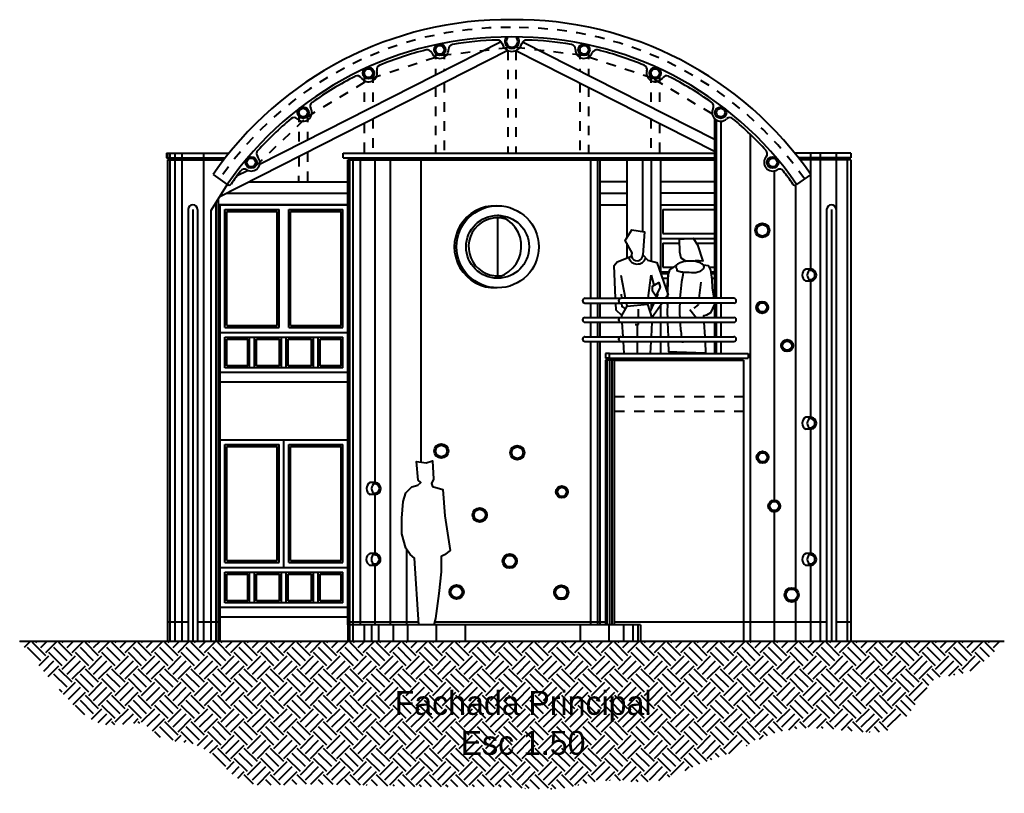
# Model space of a CAD drawing. Extents: x 132.5 to 215, y 54.5 to 129.7.
# Drawn here: x 185.32 to 195.58, y 56.72 to 64.79 of the extents above; entities that cross this region are included whole.
import ezdxf

# ---------------------------------------------------------------- set-up
doc = ezdxf.new("R2010")
doc.units = 0
doc.header["$LTSCALE"] = 0.06
doc.header["$MEASUREMENT"] = 0
doc.linetypes.add('ACAD_ISO02W100', pattern=[15, 12, -3])
doc.layers.get('0').update_dxf_attribs({"linetype": 'CONTINUOUS'})
for name, color, linetype in [('L005', 46, 'CONTINUOUS'), ('L01', 21, 'CONTINUOUS'), ('L02', 2, 'CONTINUOUS'), ('L025', 4, 'CONTINUOUS'), ('L03', 6, 'CONTINUOUS'), ('L04', 30, 'CONTINUOUS'), ('L07', 20, 'CONTINUOUS'), ('PROY', 9, 'ACAD_ISO02W100')]:
    doc.layers.add(name, color=color, linetype=linetype)
doc.styles.add('STYLE3', font='stylu.ttf')

# ---------------------------------------------------------------- blocks, each defined once
blk = doc.blocks.new('TUTOR81')
blk.add_lwpolyline([(0, 0), (-0.046, 0.697), (-0.091, 0.735), (-0.137, 0.801), (-0.18, 0.95), (-0.18, 1.113), (-0.163, 1.288), (-0.137, 1.378), (-0.074, 1.438), (-0.011, 1.458), (0.021, 1.484), (-0.007, 1.51), (-0.024, 1.705), (0.074, 1.691), (0.141, 1.711), (0.151, 1.521), (0.132, 1.476), (0.141, 1.444), (0.248, 1.412), (0.271, 1.139), (0.325, 0.775), (0.266, 0.729), (0.23, 0.715), (0.23, 0.554), (0.208, 0.327), (0.173, 0.066), (0.155, 0)], close=True)
blk = doc.blocks.new('TUTOR82')
at = {"layer": 'L02'}
for p, q in [((-0.364, 0.575), (-0.409, 0.812)), ((-0.127, 0.575), (-0.098, 0.817)), ((-0.098, 0.817), (-0.069, 0.711)), ((0.08, 0.812), (0.062, 0.663)), ((0.422, 0.745), (0.402, 0.575)), ((-0.027, 0.617), (-0.045, 0.575)), ((-0.034, 0.63), (-0.027, 0.617)), ((-0.348, 0.494), (-0.354, 0.525)), ((-0.348, 0.494), (-0.134, 0.515)), ((-0.134, 0.515), (-0.132, 0.525)), ((-0.134, 0.515), (-0.088, 0.371)), ((-0.068, 0.525), (-0.109, 0.435)), ((0.06, 0.525), (0.076, 0.51)), ((0.396, 0.525), (0.394, 0.506)), ((-0.401, 0.395), (-0.348, 0.494)), ((-0.227, 0.375), (-0.227, 0.461)), ((0.306, 0.458), (0.373, 0.375)), ((0.394, 0.506), (0.347, 0.472)), ((-0.227, 0.301), (-0.227, 0.325)), ((-0.262, 0.301), (-0.227, 0.301)), ((-0.238, 0.175), (-0.238, 0.292)), ((-0.238, 0), (-0.238, 0.125)), ((0.277, 0.006), (0.273, 0.011)), ((0.278, 0), (0.277, 0.006)), ((0.368, 0.012), (0.368, 0))]:
    blk.add_line(p, q, dxfattribs=at)
for points in [[(-0.467, 0.575), (-0.482, 0.916), (-0.452, 0.954), (-0.301, 1.016), (-0.295, 1.049), (-0.366, 1.179), (-0.297, 1.288), (-0.166, 1.268), (-0.183, 1.029), (-0.131, 0.974), (-0.038, 0.947), (0.08, 0.612), (0.054, 0.575)], [(0.263, 0.961), (0.264, 0.962), (0.216, 0.993), (0.203, 1.057), (0.199, 1.191), (0.342, 1.201), (0.385, 1.132), (0.441, 0.963), (0.368, 0.968), (0.37, 0.959)], [(0.444, 0.926), (0.45, 0.925), (0.498, 0.918), (0.523, 0.868), (0.536, 0.773), (0.539, 0.684), (0.555, 0.575)], [(0.077, 0.575), (0.08, 0.812), (0.099, 0.873), (0.164, 0.918), (0.167, 0.917)], [(0.077, 0.575), (0.08, 0.812), (0.099, 0.873), (0.164, 0.918), (0.167, 0.917)], [(0.077, 0.575), (0.08, 0.812), (0.099, 0.873), (0.164, 0.918), (0.167, 0.917)], [(-0.084, 0.648), (-0.084, 0.701), (-0.018, 0.741), (-0.004, 0.692), (-0.049, 0.599), (-0.084, 0.648)], [(-0.403, 0.575), (-0.405, 0.617)], [(-0.4, 0.375), (-0.401, 0.395), (-0.462, 0.45), (-0.465, 0.525)], [(-0.374, 0.474), (-0.4, 0.488), (-0.402, 0.525)], [(0.019, 0.525), (-0.088, 0.371)], [(0.076, 0.375), (0.075, 0.419), (0.076, 0.525)], [(0.563, 0.525), (0.564, 0.514), (0.522, 0.425), (0.479, 0.4), (0.45, 0.392), (0.451, 0.375)], [(-0.388, 0.175), (-0.397, 0.325)], [(-0.091, 0.325), (-0.098, 0.175)], [(0.084, 0.175), (0.078, 0.325)], [(0.454, 0.325), (0.462, 0.175)], [(-0.377, 0), (-0.385, 0.125)], [(-0.1, 0.125), (-0.107, 0)], [(0.171, 0.012), (0.089, 0.017), (0.085, 0.125)], [(0.465, 0.125), (0.471, 0.005), (0.171, 0.012)]]:
    blk.add_lwpolyline(points, dxfattribs=at)
blk.add_lwpolyline([(0.162, 0.902, 0.197229), (0.171, 0.882, 0.245997), (0.172, 0.866, 0.056362), (0.216, 0.853, 0.043049), (0.276, 0.848, 0.027722), (0.369, 0.846, 0.056362), (0.413, 0.859, 0.098965), (0.448, 0.882, 0.197229), (0.456, 0.902, 0.197229), (0.448, 0.923, 0.098965), (0.413, 0.946, 0.056362), (0.369, 0.959, 0.043049), (0.309, 0.964, 0.043049), (0.249, 0.959, 0.056362), (0.205, 0.946, 0.098965), (0.171, 0.923, 0.197229)], format="xyb", close=True, dxfattribs=at)
for centre, radius, start, end in [((-0.242, 1.025), 0.0594, 189.1336, 3.9241), ((-0.242, 1.025), 0.0929, 193.8957, 342.6205), ((2.221, 0.457), 2.021, 168.789, 176.644), ((2.221, 0.457), 2.021, 178.0632, 182.3173), ((2.221, 0.457), 2.021, 183.737, 188.0134), ((2.221, 0.457), 2.021, 189.4478, 189.8107), ((2.797, 0.307), 2.604, 186.4959, 186.7662)]:
    blk.add_arc(centre, radius, start, end, dxfattribs=at)

msp = doc.modelspace()

# ---------------------------------------------------------------- hatches: boundary and pattern name
at = {"layer": 'L01'}
h = msp.add_hatch(dxfattribs=at)
h.set_pattern_fill('EARTH,_O', color=256, scale=0.78, angle=45)
h.set_pattern_definition([(45, (0, 0), (3e-17, 0.27577164), [0.195, -0.195]), (45, (-0.0517, 0.0517), (3e-17, 0.27577164), [0.195, -0.195]), (45, (-0.10341, 0.10341), (3e-17, 0.27577164), [0.195, -0.195]), (135, (-0.10341, 0.13789), (-0.27577164, 3e-17), [0.195, -0.195]), (135, (-0.0517, 0.1896), (-0.27577164, 3e-17), [0.195, -0.195]), (135, (1e-17, 0.2413), (-0.27577164, 3e-17), [0.195, -0.195])])
edge = h.paths.add_edge_path()
edge.add_spline(control_points=[(185.324, 58.306), (185.479, 58.11), (185.741, 57.779), (186.187, 57.338), (186.609, 57.51), (186.802, 57.234), (187.27, 57.321), (187.546, 56.777), (188.157, 56.82), (188.739, 56.811), (189.401, 56.785), (189.917, 56.787), (190.466, 56.795), (190.92, 56.72), (191.465, 56.9), (191.925, 56.775), (192.375, 57.029), (192.784, 57.143), (193.269, 57.435), (193.823, 57.392), (194.492, 57.31), (194.68, 57.706), (194.883, 57.954), (195.243, 57.927), (195.44, 58.147), (195.583, 58.306)], knot_values=[0, 0, 0, 0, 0.771998, 1.296602, 1.699529, 1.813317, 2.228113, 2.85979, 3.284247, 3.928127, 4.652772, 5.25641, 5.477744, 6.302717, 6.590802, 7.174319, 7.626453, 8.078587, 8.456588, 9.28254, 9.725665, 10.281992, 10.424227, 10.649186, 11.250619, 11.250619, 11.250619, 11.250619], degree=3, periodic=0)
edge.add_line((195.583, 58.306), (185.324, 58.306))
h.paths.add_polyline_path([(189.101, 57.85), (192.038, 57.85), (192.038, 57.057), (189.101, 57.057)], flags=24)

# ---------------------------------------------------------------- linework, layer by layer
at = {"layer": 'L005'}
for p, q in [((192, 63.326), (192, 62.141)), ((192.562, 63.096), (192, 63.096)), ((192.562, 62.976), (192, 62.976)), ((187.128, 62.806), (187.128, 58.306)), ((192, 62.856), (192.562, 62.856)), ((192, 62.856), (192.562, 62.856)), ((192.025, 62.806), (192.562, 62.806)), ((192.025, 62.806), (192.025, 62.556)), ((193.782, 62.806), (193.782, 58.306)), ((187.482, 61.596), (187.482, 62.786)), ((187.482, 62.786), (188.007, 62.786)), ((188.007, 61.596), (188.007, 62.786)), ((188.147, 61.596), (188.147, 62.786)), ((188.147, 62.786), (188.672, 62.786)), ((188.672, 61.596), (188.672, 62.786)), ((192, 62.506), (192.562, 62.506)), ((192.025, 62.556), (192.562, 62.556)), ((192.025, 62.456), (192.2, 62.456)), ((192.025, 62.456), (192.025, 62.206)), ((192.374, 62.456), (192.562, 62.456)), ((192.025, 62.206), (192.139, 62.206)), ((192.507, 62.206), (192.562, 62.206)), ((192, 62.156), (192.092, 62.156)), ((192, 62.141), (192.087, 62.141)), ((192.019, 62.091), (192.08, 62.091)), ((192.526, 62.156), (192.562, 62.156)), ((192.528, 62.141), (192.562, 62.141)), ((192.535, 62.091), (192.562, 62.091)), ((192, 61.803), (192, 61.681)), ((187.482, 61.596), (188.007, 61.596)), ((188.147, 61.596), (188.672, 61.596)), ((192, 61.631), (192, 61.481)), ((192, 61.631), (192, 61.481)), ((187.482, 61.456), (187.7, 61.456)), ((187.482, 61.176), (187.482, 61.456)), ((187.7, 61.176), (187.7, 61.456)), ((187.79, 61.176), (187.79, 61.456)), ((187.79, 61.456), (188.032, 61.456)), ((188.032, 61.176), (188.032, 61.456)), ((188.122, 61.456), (188.365, 61.456)), ((188.122, 61.176), (188.122, 61.456)), ((188.365, 61.176), (188.365, 61.456)), ((188.455, 61.456), (188.672, 61.456)), ((188.455, 61.176), (188.455, 61.456)), ((188.672, 61.176), (188.672, 61.456)), ((192, 61.431), (192, 61.306)), ((192, 61.431), (192, 61.306)), ((187.7, 61.176), (187.482, 61.176)), ((188.032, 61.176), (187.79, 61.176)), ((188.365, 61.176), (188.122, 61.176)), ((188.672, 61.176), (188.455, 61.176)), ((187.482, 60.336), (188.007, 60.336)), ((187.482, 59.146), (187.482, 60.336)), ((188.007, 59.146), (188.007, 60.336)), ((188.147, 60.336), (188.672, 60.336)), ((188.147, 59.146), (188.147, 60.336)), ((188.672, 59.146), (188.672, 60.336)), ((187.482, 59.146), (188.007, 59.146)), ((188.147, 59.146), (188.672, 59.146)), ((187.482, 58.726), (187.482, 59.006)), ((187.482, 59.006), (187.7, 59.006)), ((187.7, 58.726), (187.7, 59.006)), ((187.79, 59.006), (188.032, 59.006)), ((187.79, 58.726), (187.79, 59.006)), ((188.032, 58.726), (188.032, 59.006)), ((188.122, 58.726), (188.122, 59.006)), ((188.122, 59.006), (188.365, 59.006)), ((188.365, 58.726), (188.365, 59.006)), ((188.455, 58.726), (188.455, 59.006)), ((188.455, 59.006), (188.672, 59.006)), ((188.672, 58.726), (188.672, 59.006)), ((187.7, 58.726), (187.482, 58.726)), ((188.032, 58.726), (187.79, 58.726)), ((188.365, 58.726), (188.122, 58.726)), ((188.672, 58.726), (188.455, 58.726))]:
    msp.add_line(p, q, dxfattribs=at)
at = {"layer": 'L01'}
for p, q in [((190.342, 64.555), (187.823, 63.275)), ((190.564, 64.555), (192.562, 63.539)), ((190.411, 64.465), (187.403, 62.936)), ((190.495, 64.465), (192.562, 63.414)), ((192.562, 63.756), (192.562, 61.881)), ((192.581, 63.741), (192.581, 61.881)), ((192.935, 63.593), (192.935, 58.306)), ((186.864, 63.396), (186.864, 63.346)), ((186.864, 63.326), (186.864, 58.306)), ((186.889, 63.396), (186.889, 63.346)), ((186.889, 63.326), (186.889, 58.306)), ((188.761, 63.326), (188.761, 58.306)), ((188.762, 63.326), (188.762, 63.346)), ((188.799, 58.306), (188.799, 63.326)), ((188.872, 63.326), (188.872, 58.476)), ((189.026, 63.326), (189.026, 59.96)), ((191.27, 63.326), (191.27, 61.881)), ((191.345, 63.326), (191.345, 61.881)), ((191.369, 63.326), (191.369, 61.881)), ((191.651, 63.326), (191.651, 62.511)), ((191.815, 63.326), (191.815, 62.578)), ((191.903, 63.326), (191.903, 62.27)), ((193.563, 63.396), (193.563, 62.186)), ((193.664, 63.396), (193.664, 58.306)), ((193.832, 63.396), (193.832, 62.806)), ((193.945, 63.326), (193.945, 58.306)), ((193.985, 63.326), (193.985, 58.306)), ((187.703, 63.214), (187.583, 63.153)), ((187.766, 63.246), (187.759, 63.242)), ((193.185, 63.209), (193.185, 59.778)), ((187.718, 63.096), (188.742, 63.096)), ((191.651, 63.096), (191.369, 63.096)), ((193.408, 63.063), (193.408, 58.852)), ((187.392, 62.918), (187.392, 58.306)), ((187.482, 62.976), (188.742, 62.976)), ((191.369, 62.976), (191.651, 62.976)), ((187.367, 62.879), (187.367, 58.306)), ((188.742, 62.856), (187.392, 62.856)), ((187.412, 58.306), (187.412, 62.856)), ((187.412, 62.856), (188.742, 62.856)), ((187.462, 61.576), (187.462, 62.806)), ((187.462, 62.806), (188.027, 62.806)), ((188.027, 61.576), (188.027, 62.806)), ((188.127, 62.806), (188.692, 62.806)), ((188.127, 61.576), (188.127, 62.806)), ((188.692, 61.576), (188.692, 62.806)), ((191.369, 62.856), (191.651, 62.856)), ((190.304, 62.721), (190.304, 62.116)), ((192, 62.556), (192, 62.556)), ((191.651, 62.455), (191.651, 62.302)), ((192, 62.456), (192, 62.456)), ((193.563, 62.061), (193.563, 60.641)), ((191.214, 61.881), (191.59, 61.881)), ((191.214, 61.831), (191.59, 61.831)), ((191.27, 61.831), (191.27, 61.681)), ((191.345, 61.831), (191.345, 61.681)), ((191.369, 61.831), (191.369, 61.681)), ((191.903, 61.831), (191.903, 61.767)), ((192, 61.804), (192, 61.681)), ((192.562, 61.831), (192.562, 61.681)), ((192.581, 61.831), (192.581, 61.681)), ((191.214, 61.681), (191.59, 61.681)), ((187.462, 61.576), (188.027, 61.576)), ((188.127, 61.576), (188.692, 61.576)), ((191.214, 61.631), (191.59, 61.631)), ((191.27, 61.631), (191.27, 61.481)), ((191.345, 61.631), (191.345, 61.481)), ((191.369, 61.631), (191.369, 61.481)), ((192.562, 61.631), (192.562, 61.481)), ((192.581, 61.631), (192.581, 61.481)), ((187.412, 61.526), (188.742, 61.526)), ((187.462, 61.476), (188.692, 61.476)), ((187.462, 61.156), (187.462, 61.476)), ((187.72, 61.156), (187.72, 61.476)), ((187.77, 61.156), (187.77, 61.476)), ((188.052, 61.156), (188.052, 61.476)), ((188.102, 61.156), (188.102, 61.476)), ((188.385, 61.156), (188.385, 61.476)), ((188.435, 61.156), (188.435, 61.476)), ((188.692, 61.156), (188.692, 61.476)), ((191.214, 61.481), (191.59, 61.481)), ((191.214, 61.431), (191.59, 61.431)), ((191.27, 61.431), (191.27, 58.476)), ((191.345, 61.431), (191.345, 58.476)), ((191.369, 61.431), (191.369, 58.476)), ((192.562, 61.431), (192.562, 61.306)), ((192.581, 61.431), (192.581, 61.306)), ((191.428, 61.306), (191.428, 61.256)), ((191.428, 61.306), (191.428, 61.256)), ((191.469, 61.306), (191.428, 61.306)), ((191.469, 61.256), (191.428, 61.256)), ((191.448, 61.256), (191.448, 61.236)), ((191.539, 61.256), (191.539, 61.236)), ((192.846, 61.256), (192.846, 61.236)), ((188.692, 61.156), (187.462, 61.156)), ((191.428, 61.236), (191.428, 58.476)), ((191.519, 61.236), (191.428, 61.236)), ((191.443, 61.236), (191.443, 58.476)), ((191.47, 61.236), (191.47, 58.476)), ((191.495, 61.236), (191.495, 58.476)), ((188.742, 61.106), (187.412, 61.106)), ((188.742, 61.006), (187.412, 61.006)), ((193.563, 60.516), (193.563, 59.221)), ((187.412, 60.406), (188.742, 60.406)), ((187.462, 59.126), (187.462, 60.356)), ((187.462, 60.356), (188.027, 60.356)), ((188.027, 59.126), (188.027, 60.356)), ((188.077, 59.076), (188.077, 60.406)), ((188.127, 59.126), (188.127, 60.356)), ((188.127, 60.356), (188.692, 60.356)), ((188.692, 59.126), (188.692, 60.356)), ((189.026, 59.836), (189.026, 59.221)), ((193.185, 59.653), (193.185, 58.306)), ((187.462, 59.126), (188.027, 59.126)), ((188.127, 59.126), (188.692, 59.126)), ((189.026, 59.096), (189.026, 58.476)), ((193.563, 59.096), (193.563, 58.306)), ((187.412, 59.076), (188.742, 59.076)), ((187.462, 59.026), (188.692, 59.026)), ((187.462, 58.706), (187.462, 59.026)), ((187.72, 58.706), (187.72, 59.026)), ((187.77, 58.706), (187.77, 59.026)), ((188.052, 58.706), (188.052, 59.026)), ((188.102, 58.706), (188.102, 59.026)), ((188.385, 58.706), (188.385, 59.026)), ((188.435, 58.706), (188.435, 59.026)), ((188.692, 58.706), (188.692, 59.026)), ((188.692, 58.706), (187.462, 58.706)), ((193.408, 58.725), (193.408, 58.306)), ((188.742, 58.656), (187.412, 58.656)), ((186.889, 58.506), (186.864, 58.506)), ((187.387, 58.506), (187.412, 58.506)), ((188.742, 58.556), (187.412, 58.556)), ((193.728, 58.506), (192.866, 58.506)), ((188.914, 58.476), (188.914, 58.306)), ((188.989, 58.476), (188.989, 58.306)), ((189.064, 58.476), (189.064, 58.306)), ((189.214, 58.476), (189.214, 58.306)), ((189.364, 58.476), (189.364, 58.306)), ((189.664, 58.476), (189.664, 58.306)), ((191.614, 58.476), (191.614, 58.306)), ((191.714, 58.476), (191.714, 58.306)), ((191.764, 58.476), (191.764, 58.306))]:
    msp.add_line(p, q, dxfattribs=at)
for centre, radius, start, end in [((190.28, 62.418), 0.428, 88.3836, 271.6164), ((190.304, 62.418), 0.303, 73.0776, 279.9296), ((193.563, 62.124), 0.0475, 248.1655, 111.8345), ((191.214, 61.856), 0.025, 90, 270), ((191.214, 61.656), 0.025, 90, 270), ((191.214, 61.456), 0.025, 90, 270), ((193.563, 60.579), 0.0475, 248.1655, 111.8345), ((189.024, 59.898), 0.0475, 248.1655, 111.8345), ((189.022, 59.159), 0.0475, 248.1655, 111.8345), ((193.563, 59.159), 0.0475, 248.1655, 111.8345)]:
    msp.add_arc(centre, radius, start, end, dxfattribs=at)
at = {"layer": 'L02'}
for p, q in [((186.864, 63.326), (187.451, 63.326)), ((186.873, 63.326), (186.873, 63.346)), ((186.939, 63.396), (186.939, 63.346)), ((187.014, 63.396), (187.014, 63.346)), ((187.014, 63.326), (187.014, 58.306)), ((187.24, 63.396), (187.24, 63.346)), ((187.24, 63.326), (187.24, 58.306)), ((188.742, 63.326), (192.562, 63.326)), ((189.185, 63.326), (189.185, 58.476)), ((189.505, 63.326), (189.505, 60.174)), ((193.985, 63.326), (193.454, 63.326)), ((193.965, 63.326), (193.965, 63.346)), ((193.985, 63.396), (193.985, 63.346)), ((193.563, 62.186), (193.515, 62.186)), ((193.563, 62.061), (193.515, 62.061)), ((191.519, 61.236), (192.866, 61.236)), ((193.563, 60.641), (193.515, 60.641)), ((193.563, 60.516), (193.515, 60.516)), ((189.024, 59.96), (188.975, 59.96)), ((189.024, 59.835), (188.975, 59.835)), ((189.022, 59.221), (188.973, 59.221)), ((189.353, 59.268), (189.353, 58.476)), ((193.563, 59.221), (193.515, 59.221)), ((189.022, 59.096), (188.973, 59.096)), ((193.563, 59.096), (193.515, 59.096)), ((187.078, 58.506), (186.889, 58.506)), ((187.387, 58.506), (187.178, 58.506)), ((189.482, 58.506), (188.742, 58.506)), ((191.428, 58.506), (189.647, 58.506)), ((193.732, 58.506), (193.728, 58.506)), ((193.985, 58.506), (193.832, 58.506)), ((189.964, 58.476), (189.964, 58.306)), ((191.164, 58.476), (191.164, 58.306)), ((191.464, 58.476), (191.464, 58.306))]:
    msp.add_line(p, q, dxfattribs=at)
for centre, radius in [((189.701, 64.473), 0.06), ((189.701, 64.473), 0.045), ((191.204, 64.473), 0.06), ((191.204, 64.473), 0.045), ((188.959, 64.228), 0.06), ((188.959, 64.228), 0.045), ((191.946, 64.228), 0.06), ((191.946, 64.228), 0.045), ((188.277, 63.817), 0.06), ((188.277, 63.817), 0.045), ((192.628, 63.817), 0.06), ((192.628, 63.817), 0.045), ((187.736, 63.298), 0.06), ((187.736, 63.298), 0.045), ((193.17, 63.298), 0.06), ((193.17, 63.298), 0.045), ((193.062, 62.59), 0.075), ((193.062, 62.59), 0.06), ((193.061, 61.787), 0.0625), ((193.061, 61.787), 0.0475), ((193.321, 61.388), 0.0625), ((193.321, 61.388), 0.0475), ((189.717, 60.289), 0.075), ((189.717, 60.289), 0.06), ((190.509, 60.272), 0.075), ((190.509, 60.272), 0.06), ((193.065, 60.224), 0.0625), ((193.065, 60.224), 0.0475), ((190.974, 59.863), 0.0625), ((190.974, 59.863), 0.0475), ((193.187, 59.715), 0.0625), ((193.187, 59.715), 0.0475), ((190.117, 59.622), 0.075), ((190.117, 59.622), 0.06), ((190.43, 59.141), 0.075), ((190.43, 59.141), 0.06), ((189.876, 58.819), 0.075), ((189.876, 58.819), 0.06), ((190.967, 58.815), 0.075), ((190.967, 58.815), 0.06), ((193.368, 58.789), 0.075), ((193.368, 58.789), 0.06)]:
    msp.add_circle(centre, radius, dxfattribs=at)
for centre, radius, start, end in [((190.414, 61.05), 3.526, 91.8407, 99.4818), ((190.302, 64.524), 0.05, 13.5749, 91.8407), ((190.453, 64.561), 0.105, 193.5749, 346.4251), ((190.453, 64.561), 0.075, 142.793, 37.207), ((190.453, 64.561), 0.06, 130.8104, 49.1896), ((190.603, 64.524), 0.05, 88.1593, 166.4251), ((190.492, 61.05), 3.526, 80.5182, 88.1593), ((190.414, 61.05), 3.526, 104.037, 112.3112), ((189.571, 64.422), 0.05, 21.1099, 104.037), ((189.701, 64.473), 0.09, 201.1099, 2.409), ((189.841, 64.479), 0.05, 99.4818, 182.409), ((191.064, 64.479), 0.05, 357.591, 80.5182), ((191.204, 64.473), 0.09, 177.591, 338.8901), ((191.335, 64.422), 0.05, 75.963, 158.8901), ((190.492, 61.05), 3.526, 67.6888, 75.963), ((188.959, 64.228), 0.09, 213.4138, 15.7704), ((189.094, 64.266), 0.05, 112.3112, 195.7704), ((191.811, 64.266), 0.05, 344.2296, 67.6888), ((191.946, 64.228), 0.09, 164.2296, 326.5862), ((190.414, 61.05), 3.526, 116.8731, 125.3989), ((188.842, 64.151), 0.05, 33.4138, 116.8731), ((192.063, 64.151), 0.05, 63.1269, 146.5862), ((190.492, 61.05), 3.526, 54.6011, 63.1269), ((188.4, 63.884), 0.05, 125.3989, 208.3082), ((192.505, 63.884), 0.05, 331.6918, 54.6011), ((188.277, 63.817), 0.09, 227.0446, 28.3082), ((192.628, 63.817), 0.09, 151.6918, 312.9554), ((190.414, 61.05), 3.526, 129.9539, 137.7212), ((188.181, 63.715), 0.05, 47.0446, 129.9539), ((192.724, 63.715), 0.05, 50.0461, 132.9554), ((190.492, 61.05), 3.526, 42.2788, 50.0461), ((187.842, 63.389), 0.05, 137.7212, 220.5712), ((193.064, 63.389), 0.05, 319.4288, 42.2788), ((187.736, 63.298), 0.09, 239.4255, 40.5712), ((193.17, 63.298), 0.09, 139.4288, 300.5745), ((190.414, 61.05), 3.526, 142.2754, 144.9984), ((187.664, 63.177), 0.05, 59.4255, 142.2754), ((193.241, 63.177), 0.05, 37.7246, 120.5745), ((190.492, 61.05), 3.526, 35.0016, 37.7246), ((187.505, 63.088), 0.0257, 225.4627, 324.3905), ((193.401, 63.088), 0.0257, 215.6095, 314.5373), ((190.217, 62.424), 0.334, 278.1309, 74.8762), ((193.547, 62.124), 0.0704, 117.533, 242.5758), ((193.563, 62.124), 0.0625, 270, 90.1088), ((193.547, 60.579), 0.0704, 117.533, 242.5758), ((193.563, 60.579), 0.0625, 270, 90.1088), ((189.008, 59.898), 0.0704, 117.533, 242.5758), ((189.024, 59.898), 0.0625, 270, 90.1088), ((189.005, 59.159), 0.0704, 117.533, 242.5758), ((189.022, 59.159), 0.0625, 270, 90.1088), ((193.547, 59.159), 0.0704, 117.533, 242.5758), ((193.563, 59.159), 0.0625, 270, 90.1088)]:
    msp.add_arc(centre, radius, start, end, dxfattribs=at)
for centre in [(193.669, 62.124), (193.669, 60.579), (189.13, 59.898), (189.128, 59.159), (193.669, 59.159)]:
    msp.add_ellipse(centre, major_axis=(-0.139, 0), ratio=0.694963, start_param=-0.7029, end_param=0.7029, dxfattribs=at)
at = {"layer": 'L025'}
for p, q in [((186.853, 63.396), (186.853, 63.346)), ((186.853, 63.396), (187.506, 63.396)), ((186.853, 63.346), (187.466, 63.346)), ((186.939, 63.326), (186.939, 58.306)), ((188.742, 58.476), (188.742, 63.326)), ((193.985, 63.396), (193.399, 63.396)), ((193.985, 63.346), (193.439, 63.346)), ((187.487, 63.069), (187.319, 62.801)), ((187.078, 62.806), (187.078, 58.306)), ((187.178, 62.806), (187.178, 58.306)), ((187.317, 62.802), (187.317, 58.306)), ((193.732, 62.806), (193.732, 58.306)), ((193.832, 62.806), (193.832, 58.306)), ((192.765, 61.881), (191.59, 61.881)), ((192.765, 61.831), (191.59, 61.831)), ((191.59, 61.681), (192.765, 61.681)), ((191.59, 61.631), (192.765, 61.631)), ((191.59, 61.481), (192.765, 61.481)), ((191.59, 61.431), (192.765, 61.431)), ((192.866, 58.506), (191.519, 58.506))]:
    msp.add_line(p, q, dxfattribs=at)
for centre, radius, start, end in [((187.128, 62.806), 0.05, 0, 180), ((193.782, 62.806), 0.05, 0, 180), ((191.59, 61.856), 0.025, 90, 270), ((192.765, 61.856), 0.025, 270, 90), ((191.59, 61.656), 0.025, 90, 270), ((192.765, 61.656), 0.025, 270, 90), ((191.59, 61.456), 0.025, 90, 270), ((192.765, 61.456), 0.025, 270, 90)]:
    msp.add_arc(centre, radius, start, end, dxfattribs=at)
at = {"layer": 'L03'}
for p, q in [((188.693, 63.396), (192.562, 63.396)), ((188.693, 63.346), (188.693, 63.396)), ((188.693, 63.346), (192.562, 63.346)), ((187.338, 63.172), (187.487, 63.069)), ((193.567, 63.172), (193.419, 63.069))]:
    msp.add_line(p, q, dxfattribs=at)
for radius in [0.428, 0.328]:
    msp.add_circle((190.304, 62.418), radius, dxfattribs=at)
for centre, radius, start, end in [((190.414, 61.05), 3.736, 89.4015, 145.4018), ((190.492, 61.05), 3.736, 34.5982, 90.5985), ((190.414, 61.05), 3.556, 89.3713, 145.4018), ((190.492, 61.05), 3.556, 34.5982, 90.6287)]:
    msp.add_arc(centre, radius, start, end, dxfattribs=at)
at = {"layer": 'L04'}
for p, q in [((192.631, 63.727), (192.631, 61.881)), ((192.631, 61.831), (192.631, 61.681)), ((192.631, 61.631), (192.631, 61.481)), ((192.631, 61.431), (192.631, 61.306)), ((191.469, 61.306), (192.916, 61.306)), ((191.469, 61.256), (191.469, 61.306)), ((191.469, 61.256), (192.916, 61.256)), ((192.916, 61.306), (192.916, 61.256)), ((191.519, 61.236), (191.519, 58.476)), ((192.866, 61.236), (192.866, 58.306)), ((188.742, 58.476), (188.742, 58.306)), ((191.792, 58.476), (188.742, 58.476)), ((191.792, 58.476), (191.792, 58.306))]:
    msp.add_line(p, q, dxfattribs=at)
at = {"layer": 'L07'}
msp.add_line((185.324, 58.306), (195.583, 58.306), dxfattribs=at)
at = {"layer": 'PROY', "ltscale": 0.075}
for p, q in [((189.656, 64.473), (189.656, 64.206)), ((189.72, 64.416), (190.46, 64.501)), ((189.746, 64.473), (189.746, 64.252)), ((190.411, 64.465), (190.411, 63.396)), ((191.185, 64.416), (190.446, 64.501)), ((190.495, 64.465), (190.495, 63.396)), ((191.159, 64.473), (191.159, 64.252)), ((191.249, 64.473), (191.249, 64.206)), ((188.99, 64.177), (189.72, 64.416)), ((191.915, 64.177), (191.185, 64.416)), ((188.914, 64.228), (188.914, 63.829)), ((189.004, 64.228), (189.004, 63.875)), ((191.901, 64.228), (191.901, 63.875)), ((191.991, 64.228), (191.991, 63.829)), ((188.318, 63.774), (188.99, 64.177)), ((189.746, 64.127), (189.746, 63.396)), ((191.159, 64.127), (191.159, 63.396)), ((192.539, 63.804), (191.915, 64.177)), ((189.656, 64.081), (189.656, 63.396)), ((191.249, 64.081), (191.249, 63.396)), ((188.232, 63.817), (188.231, 63.482)), ((188.322, 63.817), (188.322, 63.528)), ((187.781, 63.258), (188.318, 63.774)), ((189.004, 63.75), (189.004, 63.396)), ((191.901, 63.75), (191.901, 63.396)), ((188.914, 63.704), (188.914, 63.396)), ((191.991, 63.704), (191.991, 63.396)), ((188.231, 63.357), (188.23, 63.096)), ((188.322, 63.403), (188.322, 63.096))]:
    msp.add_line(p, q, dxfattribs=at)
at = {"layer": 'PROY', "ltscale": 0.15}
for p, q in [((191.519, 60.856), (192.866, 60.856)), ((191.519, 60.706), (192.866, 60.706))]:
    msp.add_line(p, q, dxfattribs=at)
at = {"layer": 'PROY', "ltscale": 0.075}
for centre, start, end in [((190.414, 61.05), 89.6269, 145.4018), ((190.492, 61.05), 34.5982, 90.3731)]:
    msp.add_arc(centre, 3.656, start, end, dxfattribs=at)

# ---------------------------------------------------------------- block references
at = {"layer": 'L02'}
for name, p in [('TUTOR82', (192, 61.306)), ('TUTOR81', (189.484, 58.476))]:
    msp.add_blockref(name, p, dxfattribs=at)

# ---------------------------------------------------------------- texts
at = {"layer": 'L025', "insert": (190.569, 57.453), "char_height": 0.25, "attachment_point": 5, "style": 'STYLE3'}
msp.add_mtext('Fachada Principal\\PEsc 1.50', dxfattribs=at)

doc.saveas('drawing.dxf')
